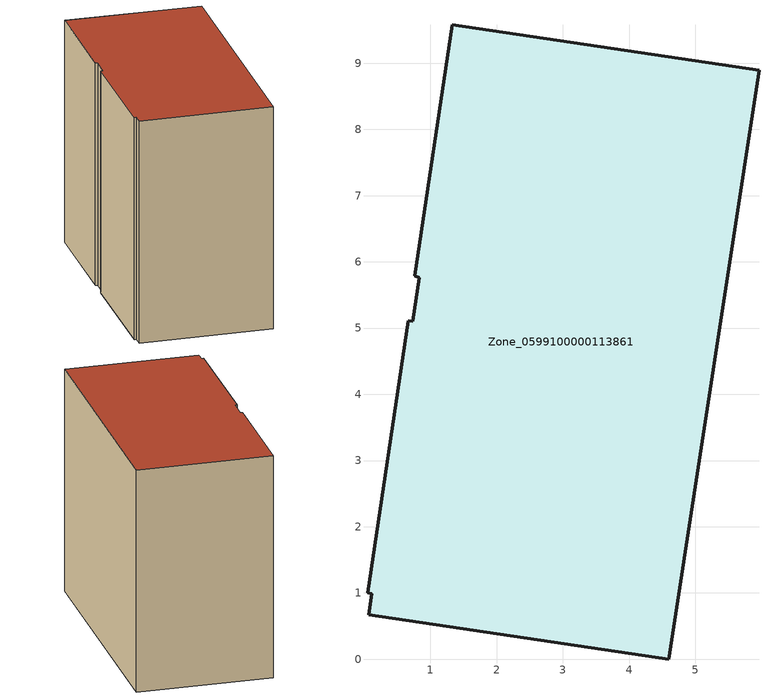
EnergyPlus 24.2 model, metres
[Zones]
Zone_0599100000113861
 floor ground (C_G): 0.83,5.76 0.76,5.79 1.33,9.58 5.96,8.89 4.6,0 0.07,0.67 0.11,0.99 0.05,1.01 0.66,5.11 0.73,5.1 z0
 wall outside (C_F): 0.05,1.01 0.11,0.99 0.07,0.67 4.6,0 5.96,8.89 1.33,9.58 0.76,5.79 0.83,5.76 0.73,5.1 0.66,5.11 0.05,1.01 z0:7.89
 roof outside (C_R): 0.76,5.79 0.83,5.76 0.73,5.1 0.66,5.11 0.05,1.01 0.11,0.99 0.07,0.67 4.6,0 5.96,8.89 1.33,9.58 z7.89
[BUILDING]
Pand.0599100000113861: North Axis=0; Terrain=City; Loads Convergence Tolerance Value=0.04; Temperature Convergence Tolerance Value=0.4; Solar Distribution=FullExterior; Maximum Number of Warmup Days=25; Minimum Number of Warmup Days=1
[Site:Location]
Rotterdam.The.Hague.AP_ZH_NLD Design_Conditions: Latitude=51.96; Longitude=4.45; Time Zone=1; Elevation=-4.5
[SITE:GROUNDTEMPERATURE:BUILDINGSURFACE]
18, 18, 18, 18, 18, 18, 18, 18, 18, 18, 18, 18
[MATERIAL] Thermal Absorptance=0.9; Solar Absorptance=0.7; Visible Absorptance=0.7
Name | Roughness | Thickness | Conductivity | Density | Specific Heat
G.TC.1946-1964 | MediumSmooth | 0.15 | 1 | 540 | 1210
F.TC.1946-1964 | Rough | 0.3 | 0.857143 | 1920 | 840
R.TC.1946-1964 | MediumRough | 0.2 | 0.235294 | 1500 | 1000
[CONSTRUCTION]
C_G: G.TC.1946-1964
C_F: F.TC.1946-1964
C_R: R.TC.1946-1964
[ZONE]
Zone_0599100000113861: Type=1; Multiplier=1; Ceiling Height=Autocalculate; Volume=Autocalculate; Floor Area=autocalculate; Part of Total Floor Area=Yes
[ZONEINFILTRATION:DESIGNFLOWRATE]
Infil_Zone_0599100000113861: Zone or ZoneList or Space or SpaceList=Zone_0599100000113861; Schedule=AlwaysOn; Design Flow Rate Calculation Method=Flow/Area; Flow Rate per Floor Area=0.003; Constant Term Coefficient=1; Temperature Term Coefficient=0; Velocity Term Coefficient=0; Velocity Squared Term Coefficient=0
[HVACTEMPLATE:ZONE:IDEALLOADSAIRSYSTEM]
Zone_0599100000113861: Maximum Heating Supply Air Temperature=50; Minimum Cooling Supply Air Temperature=13; Maximum Heating Supply Air Humidity Ratio=0.0156; Minimum Cooling Supply Air Humidity Ratio=0.0077; Heating Limit=NoLimit; Cooling Limit=NoLimit; Dehumidification Control Type=ConstantSensibleHeatRatio; Cooling Sensible Heat Ratio=0.7; Dehumidification Setpoint=60; Humidification Control Type=None; Humidification Setpoint=30; Outdoor Air Method=None; Outdoor Air Flow Rate per Person=0.00944; Outdoor Air Flow Rate per Zone Floor Area=0; Outdoor Air Flow Rate per Zone=0; Demand Controlled Ventilation Type=None; Outdoor Air Economizer Type=NoEconomizer; Heat Recovery Type=None; Sensible Heat Recovery Effectiveness=0.7; Latent Heat Recovery Effectiveness=0.65
[ZONECONTROL:THERMOSTAT]
ThermostatControl_Zone_0599100000113861: Zone or ZoneList=Zone_0599100000113861; Control Type Schedule=DualSetpointControlType; Control 1=Thermostat_Zone_0599100000113861; Temperature Difference Between Cutout And Setpoint=0
[THERMOSTATSETPOINT:DUALSETPOINT]
Thermostat_Zone_0599100000113861: Heating Setpoint Temperature Schedule=HeatingSetpoint_Zone_0599100000113861; Cooling Setpoint Temperature Schedule=CoolingSetpoint_Zone_0599100000113861
[SCHEDULE:COMPACT]
HeatingSetpoint_Zone_0599100000113861: Through: 12/31, For: AllDays, Until: 24:00, 21
CoolingSetpoint_Zone_0599100000113861: Through: 12/31, For: AllDays, Until: 24:00, 24
DualSetpointControlType: Through: 12/31, For: AllDays, Until: 24:00, 4
AlwaysOn: Through: 12/31, For: AllDays, Until: 24:00, 1
